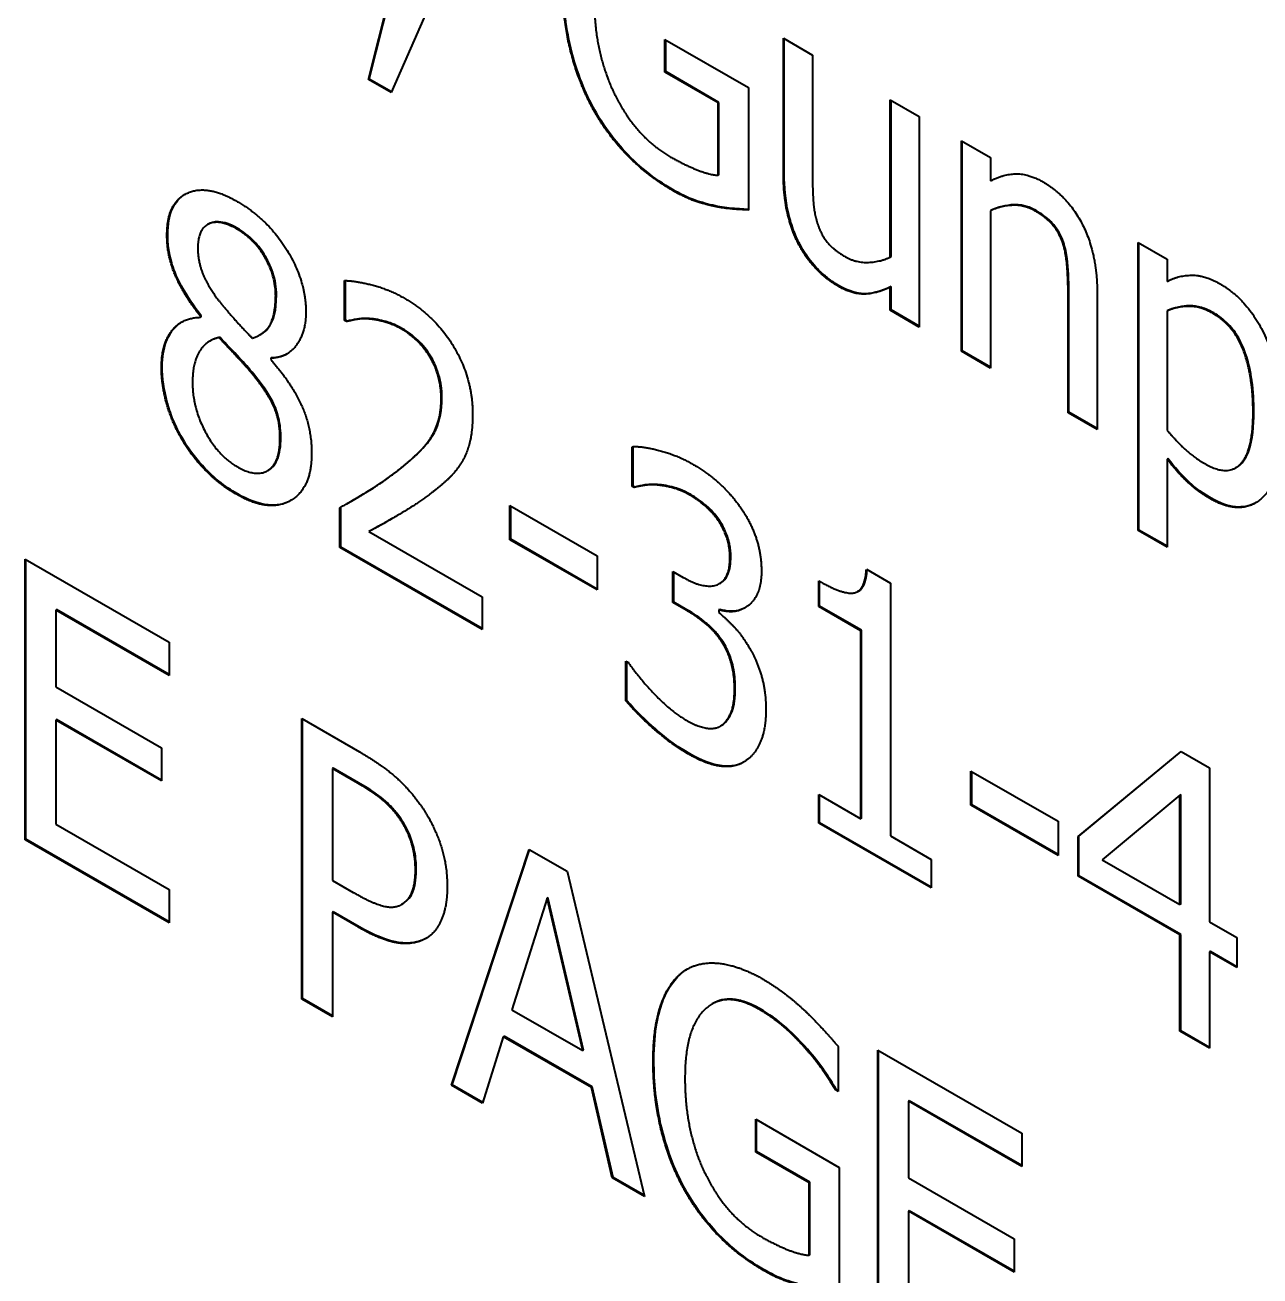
# Model space of a CAD drawing. Header units: millimetres. Extents: x 0 to 4205, y 0 to 2970.
# Drawn here: x 3758.77 to 3764.17, y 2232.38 to 2237.85 of the extents above; entities that cross this region are included whole.
import ezdxf

# ---------------------------------------------------------------- set-up
doc = ezdxf.new("R2010")
doc.units = ezdxf.units.MM
doc.header["$LTSCALE"] = 5
doc.layers.add('가시적인 것(ISO)', color=3, linetype='Continuous', lineweight=40)
doc.layers.add('가시적인 좁은 것(ISO)', color=3, linetype='Continuous', lineweight=35)

msp = doc.modelspace()

# ---------------------------------------------------------------- linework, layer by layer
at = {"layer": '가시적인 것(ISO)'}
for p, q in [((3760.2754, 2237.6152), (3760.394, 2238.0866)), ((3760.2789, 2237.6173), (3760.3966, 2238.085)), ((3760.5633, 2237.989), (3760.3742, 2237.5583)), ((3761.5715, 2237.6479), (3761.5715, 2237.791)), ((3761.5715, 2237.791), (3761.9368, 2237.5807)), ((3761.5751, 2237.65), (3761.5751, 2237.789)), ((3762.0898, 2237.1984), (3762.0898, 2237.7957)), ((3762.0898, 2237.7957), (3762.217, 2237.7224)), ((3762.0934, 2237.2005), (3762.0934, 2237.7936)), ((3762.217, 2237.7224), (3762.217, 2237.1977)), ((3760.2789, 2237.6173), (3760.2754, 2237.6152)), ((3760.3742, 2237.5583), (3760.2754, 2237.6152)), ((3760.3756, 2237.5616), (3760.2789, 2237.6173)), ((3761.5751, 2237.65), (3761.5715, 2237.6479)), ((3761.8045, 2237.5138), (3761.5715, 2237.6479)), ((3761.808, 2237.5158), (3761.5751, 2237.65)), ((3761.9368, 2237.5807), (3761.9368, 2237.045)), ((3761.808, 2237.5158), (3761.8045, 2237.5138)), ((3761.8045, 2237.1968), (3761.8045, 2237.5138)), ((3761.808, 2237.1988), (3761.808, 2237.5158)), ((3762.5565, 2236.8392), (3762.5565, 2237.5269)), ((3762.5565, 2237.5269), (3762.6838, 2237.4537)), ((3762.5601, 2236.8413), (3762.5601, 2237.5249)), ((3762.6838, 2237.4537), (3762.6838, 2236.5334)), ((3762.8677, 2237.3477), (3762.9949, 2237.2745)), ((3762.8677, 2236.4275), (3762.8677, 2237.3477)), ((3762.8712, 2236.4295), (3762.8712, 2237.3457)), ((3762.9949, 2237.2745), (3762.9949, 2237.1721)), ((3761.808, 2237.1988), (3761.8045, 2237.1968)), ((3762.9984, 2237.044), (3762.9949, 2237.0419)), ((3762.9949, 2237.0419), (3762.9949, 2236.3542)), ((3759.5747, 2236.983), (3759.5712, 2236.981)), ((3763.3139, 2236.905), (3763.3104, 2236.903)), ((3763.6404, 2235.6436), (3763.6404, 2236.9028)), ((3763.6404, 2236.9028), (3763.7676, 2236.8295)), ((3763.6439, 2235.6457), (3763.6439, 2236.9007)), ((3762.5601, 2236.8413), (3762.5565, 2236.8392)), ((3763.7676, 2236.8295), (3763.7676, 2236.7331)), ((3760.1713, 2236.5613), (3760.1713, 2236.7362)), ((3760.1749, 2236.5633), (3760.1749, 2236.7362)), ((3762.5601, 2236.7101), (3762.5565, 2236.708)), ((3762.5565, 2236.6067), (3762.5565, 2236.708)), ((3762.5601, 2236.6087), (3762.5601, 2236.7101)), ((3763.3344, 2236.1587), (3763.3344, 2236.6834)), ((3763.338, 2236.1608), (3763.338, 2236.6855)), ((3763.4616, 2236.6827), (3763.4616, 2236.0855)), ((3759.544, 2236.5828), (3759.5405, 2236.5807)), ((3759.5405, 2236.5758), (3759.5405, 2236.5807)), ((3759.544, 2236.5778), (3759.5405, 2236.5758)), ((3759.544, 2236.5778), (3759.544, 2236.5828)), ((3762.5601, 2236.6087), (3762.5565, 2236.6067)), ((3762.6838, 2236.5334), (3762.5565, 2236.6067)), ((3762.6838, 2236.5375), (3762.5601, 2236.6087)), ((3763.7712, 2236.6059), (3763.7676, 2236.6039)), ((3763.7676, 2236.6039), (3763.7676, 2236.0812)), ((3760.1749, 2236.5633), (3760.1713, 2236.5613)), ((3760.1791, 2236.5568), (3760.1713, 2236.5613)), ((3760.1826, 2236.5589), (3760.1749, 2236.5633)), ((3760.1826, 2236.5589), (3760.1791, 2236.5568)), ((3759.5856, 2236.474), (3759.5821, 2236.472)), ((3759.6256, 2236.489), (3759.6221, 2236.487)), ((3759.8027, 2236.5003), (3759.7991, 2236.4982)), ((3762.8712, 2236.4295), (3762.8677, 2236.4275)), ((3762.9949, 2236.3542), (3762.8677, 2236.4275)), ((3762.9949, 2236.3583), (3762.8712, 2236.4295)), ((3759.8517, 2236.3986), (3759.8482, 2236.3966)), ((3759.8482, 2236.3966), (3759.8482, 2236.3916)), ((3759.7735, 2236.3274), (3759.7699, 2236.3253)), ((3763.338, 2236.1608), (3763.3344, 2236.1587)), ((3763.4616, 2236.0855), (3763.3344, 2236.1587)), ((3763.4616, 2236.0895), (3763.338, 2236.1608)), ((3761.4288, 2235.8361), (3761.4288, 2236.01)), ((3761.4324, 2235.8382), (3761.4324, 2236.0103)), ((3763.7712, 2235.958), (3763.7676, 2235.956)), ((3763.7676, 2235.956), (3763.7676, 2235.5704)), ((3764.0705, 2235.9196), (3764.0669, 2235.9175)), ((3759.8377, 2235.907), (3759.8342, 2235.9049)), ((3761.4324, 2235.8382), (3761.4288, 2235.8361)), ((3761.4366, 2235.8317), (3761.4288, 2235.8361)), ((3761.4401, 2235.8337), (3761.4324, 2235.8382)), ((3761.4401, 2235.8337), (3761.4366, 2235.8317)), ((3761.5398, 2235.8449), (3761.5363, 2235.8428)), ((3760.1507, 2235.5694), (3760.1507, 2235.7433)), ((3760.1543, 2235.5715), (3760.1543, 2235.7453)), ((3760.1854, 2235.7632), (3760.1819, 2235.7611)), ((3760.8942, 2235.6034), (3760.8942, 2235.7525)), ((3760.8942, 2235.7525), (3761.2758, 2235.5327)), ((3760.8978, 2235.6054), (3760.8978, 2235.7504)), ((3761.8071, 2235.6919), (3761.8036, 2235.6899)), ((3760.2806, 2235.6408), (3760.2771, 2235.6388)), ((3760.2771, 2235.6388), (3760.773, 2235.3532)), ((3763.6439, 2235.6457), (3763.6404, 2235.6436)), ((3763.7676, 2235.5704), (3763.6404, 2235.6436)), ((3763.7676, 2235.5745), (3763.6439, 2235.6457)), ((3760.8978, 2235.6054), (3760.8942, 2235.6034)), ((3761.2758, 2235.3836), (3760.8942, 2235.6034)), ((3761.2758, 2235.3877), (3760.8978, 2235.6054)), ((3760.1543, 2235.5715), (3760.1507, 2235.5694)), ((3760.773, 2235.2111), (3760.1507, 2235.5694)), ((3760.773, 2235.2151), (3760.1543, 2235.5715)), ((3761.2758, 2235.5327), (3761.2758, 2235.3836)), ((3758.7738, 2234.2917), (3758.7738, 2235.518)), ((3758.7738, 2235.518), (3759.4038, 2235.1552)), ((3758.7773, 2234.2937), (3758.7773, 2235.516)), ((3762.4525, 2235.4742), (3762.5574, 2235.4138)), ((3761.6068, 2235.3282), (3761.6068, 2235.4644)), ((3761.6068, 2235.4644), (3761.6515, 2235.4386)), ((3761.6103, 2235.3303), (3761.6103, 2235.4623)), ((3762.2445, 2235.3108), (3762.2445, 2235.4231)), ((3762.2481, 2235.3128), (3762.2481, 2235.421)), ((3761.8148, 2235.4137), (3761.8113, 2235.4117)), ((3762.4175, 2235.3785), (3762.414, 2235.3764)), ((3762.5574, 2235.4138), (3762.5574, 2234.3087)), ((3760.773, 2235.3532), (3760.773, 2235.2111)), ((3761.6103, 2235.3303), (3761.6068, 2235.3282)), ((3761.6644, 2235.2951), (3761.6068, 2235.3282)), ((3761.6679, 2235.2971), (3761.6103, 2235.3303)), ((3762.2481, 2235.3128), (3762.2445, 2235.3108)), ((3762.4276, 2235.2053), (3762.2445, 2235.3108)), ((3762.4312, 2235.2074), (3762.2481, 2235.3128)), ((3758.9114, 2235.2977), (3758.9078, 2235.2957)), ((3759.4038, 2235.0101), (3758.9078, 2235.2957)), ((3758.9078, 2235.2957), (3758.9078, 2234.9598)), ((3759.4038, 2235.0142), (3758.9114, 2235.2977)), ((3761.8114, 2235.2989), (3761.8079, 2235.2969)), ((3761.8079, 2235.2969), (3761.8079, 2235.2849)), ((3762.4312, 2235.2074), (3762.4276, 2235.2053)), ((3762.4276, 2234.3835), (3762.4276, 2235.2053)), ((3762.4312, 2234.3855), (3762.4312, 2235.2074)), ((3759.4038, 2235.1552), (3759.4038, 2235.0101)), ((3761.4013, 2235.0729), (3761.4108, 2235.0674)), ((3761.4013, 2234.8989), (3761.4013, 2235.0729)), ((3761.4049, 2234.901), (3761.4049, 2235.0708)), ((3758.9078, 2234.9598), (3759.3703, 2234.6935)), ((3761.4049, 2234.901), (3761.4013, 2234.8989)), ((3758.9114, 2234.8167), (3758.9078, 2234.8147)), ((3758.9078, 2234.8147), (3758.9078, 2234.3596)), ((3759.3703, 2234.5484), (3758.9078, 2234.8147)), ((3759.3703, 2234.5525), (3758.9114, 2234.8167)), ((3759.984, 2233.5948), (3759.984, 2234.8211)), ((3759.984, 2234.8211), (3760.2367, 2234.6756)), ((3759.9875, 2233.5968), (3759.9875, 2234.819)), ((3761.8176, 2234.7903), (3761.8141, 2234.7882)), ((3761.8243, 2234.7946), (3761.8208, 2234.7925)), ((3759.3703, 2234.6935), (3759.3703, 2234.5484)), ((3763.3783, 2234.3051), (3763.8287, 2234.6778)), ((3763.3818, 2234.3071), (3763.8293, 2234.6774)), ((3763.8287, 2234.6778), (3763.9533, 2234.606)), ((3760.1216, 2234.6048), (3760.1181, 2234.6027)), ((3760.2289, 2234.5389), (3760.1181, 2234.6027)), ((3760.1181, 2234.6027), (3760.1181, 2234.1138)), ((3760.2325, 2234.5409), (3760.1216, 2234.6048)), ((3763.9533, 2234.606), (3763.9533, 2233.9332)), ((3762.9098, 2234.4427), (3762.9098, 2234.5918)), ((3762.9098, 2234.5918), (3763.2914, 2234.372)), ((3762.9133, 2234.4447), (3762.9133, 2234.5897)), ((3762.2445, 2234.3637), (3762.2445, 2234.4889)), ((3762.2445, 2234.4889), (3762.4276, 2234.3835)), ((3762.2481, 2234.3657), (3762.2481, 2234.4869)), ((3763.8235, 2234.487), (3763.484, 2234.2035)), ((3763.827, 2234.489), (3763.8235, 2234.487)), ((3763.8235, 2234.008), (3763.8235, 2234.487)), ((3763.827, 2234.01), (3763.827, 2234.489)), ((3762.9133, 2234.4447), (3762.9098, 2234.4427)), ((3763.2914, 2234.2229), (3762.9098, 2234.4427)), ((3763.2914, 2234.227), (3762.9133, 2234.4447)), ((3762.4312, 2234.3855), (3762.4276, 2234.3835)), ((3758.9078, 2234.3596), (3759.4038, 2234.074)), ((3762.2481, 2234.3657), (3762.2445, 2234.3637)), ((3762.7362, 2234.0806), (3762.2445, 2234.3637)), ((3762.7362, 2234.0846), (3762.2481, 2234.3657)), ((3763.2914, 2234.372), (3763.2914, 2234.2229)), ((3758.7773, 2234.2937), (3758.7738, 2234.2917)), ((3759.4038, 2233.9289), (3758.7738, 2234.2917)), ((3759.4038, 2233.9329), (3758.7773, 2234.2937)), ((3762.5574, 2234.3087), (3762.7362, 2234.2058)), ((3763.3818, 2234.3071), (3763.3783, 2234.3051)), ((3763.3783, 2234.1322), (3763.3783, 2234.3051)), ((3763.3818, 2234.1342), (3763.3818, 2234.3071)), ((3760.6381, 2233.2181), (3760.9776, 2234.2489)), ((3760.6416, 2233.2201), (3760.98, 2234.2475)), ((3760.9776, 2234.2489), (3761.1435, 2234.1534)), ((3762.7362, 2234.2058), (3762.7362, 2234.0806)), ((3763.484, 2234.2035), (3763.8235, 2234.008)), ((3760.1181, 2234.1138), (3760.2092, 2234.0613)), ((3761.1435, 2234.1534), (3761.483, 2232.7315)), ((3763.3818, 2234.1342), (3763.3783, 2234.1322)), ((3763.8235, 2233.8758), (3763.3783, 2234.1322)), ((3763.827, 2233.8778), (3763.3818, 2234.1342)), ((3759.4038, 2234.074), (3759.4038, 2233.9289)), ((3760.4228, 2234.0102), (3760.4193, 2234.0082)), ((3761.0567, 2234.0364), (3760.902, 2233.5481)), ((3761.0602, 2234.0384), (3761.0567, 2234.0364)), ((3761.2122, 2233.3694), (3761.0567, 2234.0364)), ((3761.2158, 2233.3715), (3761.0602, 2234.0384)), ((3763.827, 2234.01), (3763.8235, 2234.008)), ((3760.1216, 2233.9767), (3760.1181, 2233.9747)), ((3760.2315, 2233.9093), (3760.1181, 2233.9747)), ((3760.1181, 2233.9747), (3760.1181, 2233.5175)), ((3760.2351, 2233.9114), (3760.1216, 2233.9767)), ((3763.9533, 2233.9332), (3764.0728, 2233.8644)), ((3763.827, 2233.8778), (3763.8235, 2233.8758)), ((3763.8235, 2233.4544), (3763.8235, 2233.8758)), ((3763.827, 2233.4565), (3763.827, 2233.8778)), ((3764.0728, 2233.8644), (3764.0728, 2233.7322)), ((3763.9568, 2233.8031), (3763.9533, 2233.801)), ((3764.0728, 2233.7322), (3763.9533, 2233.801)), ((3763.9533, 2233.801), (3763.9533, 2233.3797)), ((3764.0728, 2233.7363), (3763.9568, 2233.8031)), ((3759.9875, 2233.5968), (3759.984, 2233.5948)), ((3760.1181, 2233.5175), (3759.984, 2233.5948)), ((3760.1181, 2233.5216), (3759.9875, 2233.5968)), ((3761.7809, 2233.5751), (3761.7774, 2233.5731)), ((3760.902, 2233.5481), (3761.2122, 2233.3694)), ((3763.827, 2233.4565), (3763.8235, 2233.4544)), ((3763.9533, 2233.3797), (3763.8235, 2233.4544)), ((3763.9533, 2233.3838), (3763.827, 2233.4565)), ((3760.865, 2233.4303), (3760.7739, 2233.1399)), ((3760.8685, 2233.4323), (3760.865, 2233.4303)), ((3761.2501, 2233.2085), (3760.865, 2233.4303)), ((3761.2536, 2233.2106), (3760.8685, 2233.4323)), ((3761.2158, 2233.3715), (3761.2122, 2233.3694)), ((3762.3296, 2233.3868), (3762.3296, 2233.1901)), ((3762.5024, 2232.1445), (3762.5024, 2233.3708)), ((3762.5024, 2233.3708), (3763.1324, 2233.008)), ((3762.5059, 2232.1465), (3762.5059, 2233.3688)), ((3760.6416, 2233.2201), (3760.6381, 2233.2181)), ((3760.7739, 2233.1399), (3760.6381, 2233.2181)), ((3760.775, 2233.1433), (3760.6416, 2233.2201)), ((3761.2536, 2233.2106), (3761.2501, 2233.2085)), ((3761.3412, 2232.8132), (3761.2501, 2233.2085)), ((3761.3447, 2232.8152), (3761.2536, 2233.2106)), ((3762.322, 2233.1985), (3762.3185, 2233.1965)), ((3762.3296, 2233.1901), (3762.3185, 2233.1965)), ((3762.3296, 2233.1941), (3762.322, 2233.1985)), ((3762.64, 2233.1505), (3762.6365, 2233.1485)), ((3763.1324, 2232.8629), (3762.6365, 2233.1485)), ((3762.6365, 2233.1485), (3762.6365, 2232.8126)), ((3763.1324, 2232.867), (3762.64, 2233.1505)), ((3761.9686, 2232.9259), (3761.9686, 2233.069)), ((3761.9686, 2233.069), (3762.3339, 2232.8586)), ((3761.9722, 2232.9279), (3761.9722, 2233.067)), ((3763.1324, 2233.008), (3763.1324, 2232.8629)), ((3761.9722, 2232.9279), (3761.9686, 2232.9259)), ((3762.2016, 2232.7918), (3761.9686, 2232.9259)), ((3762.2051, 2232.7938), (3761.9722, 2232.9279)), ((3762.3339, 2232.8586), (3762.3339, 2232.323)), ((3761.3447, 2232.8152), (3761.3412, 2232.8132)), ((3761.483, 2232.7315), (3761.3412, 2232.8132)), ((3761.4819, 2232.7363), (3761.3447, 2232.8152)), ((3762.2051, 2232.7938), (3762.2016, 2232.7918)), ((3762.2016, 2232.4748), (3762.2016, 2232.7918)), ((3762.2051, 2232.4768), (3762.2051, 2232.7938)), ((3762.6365, 2232.8126), (3763.0989, 2232.5463)), ((3762.64, 2232.6696), (3762.6365, 2232.6675)), ((3762.6365, 2232.6675), (3762.6365, 2232.2124)), ((3763.0989, 2232.4012), (3762.6365, 2232.6675)), ((3763.0989, 2232.4053), (3762.64, 2232.6696)), ((3763.0989, 2232.5463), (3763.0989, 2232.4012)), ((3762.2051, 2232.4768), (3762.2016, 2232.4748))]:
    msp.add_line(p, q, dxfattribs=at)
for points, degree in [([(3761.2544, 2237.4927), (3761.1908, 2237.6108), (3761.1228, 2237.8904), (3761.1228, 2238.0464)], 2), ([(3761.2621, 2237.9712), (3761.2621, 2237.848), (3761.3094, 2237.6359), (3761.3541, 2237.5466)], 2), ([(3761.3541, 2237.5466), (3761.3979, 2237.4577), (3761.52, 2237.3209), (3761.5965, 2237.2768)], 2), ([(3761.6016, 2237.1327), (3761.495, 2237.1941), (3761.318, 2237.3756), (3761.2544, 2237.4927)], 2), ([(3761.5965, 2237.2768), (3761.6532, 2237.2442), (3761.7658, 2237.1992), (3761.8045, 2237.1968)], 2), ([(3762.1577, 2236.893), (3762.1259, 2236.954), (3762.0898, 2237.105), (3762.0898, 2237.1984)], 2), ([(3762.217, 2237.1977), (3762.217, 2237.1242), (3762.2256, 2237.0228), (3762.2411, 2236.9781)], 2), ([(3762.9949, 2237.1721), (3763.0516, 2237.2021), (3763.1625, 2237.2038), (3763.2244, 2237.1682)], 2), ([(3763.2244, 2237.1682), (3763.3361, 2237.1038), (3763.4616, 2236.8527), (3763.4616, 2236.6827)], 2), ([(3759.3943, 2236.9362), (3759.3943, 2237.0743), (3759.5662, 2237.1602), (3759.6986, 2237.0839)], 2), ([(3761.7881, 2237.0611), (3761.7383, 2237.0719), (3761.6583, 2237.1001), (3761.6016, 2237.1327)], 2), ([(3759.6986, 2237.0839), (3759.8361, 2237.0047), (3760.002, 2236.7343), (3760.002, 2236.5972)], 2), ([(3761.9368, 2237.045), (3761.911, 2237.046), (3761.8251, 2237.0527), (3761.7881, 2237.0611)], 2), ([(3763.1909, 2237.0404), (3763.1436, 2237.0676), (3763.043, 2237.0639), (3762.9949, 2237.0419)], 2), ([(3763.3104, 2236.903), (3763.2949, 2236.9467), (3763.239, 2237.0127), (3763.1909, 2237.0404)], 2), ([(3759.6977, 2236.9632), (3759.6238, 2237.0058), (3759.5293, 2236.9618), (3759.5293, 2236.8773)], 2), ([(3759.8697, 2236.6714), (3759.8697, 2236.7539), (3759.7785, 2236.9167), (3759.6977, 2236.9632)], 2), ([(3762.2411, 2236.9781), (3762.2566, 2236.9335), (3762.3107, 2236.8695), (3762.3606, 2236.8408)], 2), ([(3759.5405, 2236.5807), (3759.4665, 2236.676), (3759.3943, 2236.8428), (3759.3943, 2236.9362)], 2), ([(3762.3271, 2236.713), (3762.2781, 2236.7412), (3762.1904, 2236.8314), (3762.1577, 2236.893)], 2), ([(3763.3344, 2236.6834), (3763.3344, 2236.747), (3763.3241, 2236.8623), (3763.3104, 2236.903)], 2), ([(3759.5293, 2236.8773), (3759.5293, 2236.8167), (3759.5774, 2236.7045), (3759.6255, 2236.643)], 2), ([(3762.3606, 2236.8408), (3762.407, 2236.814), (3762.5127, 2236.8178), (3762.5565, 2236.8392)], 2), ([(3760.1713, 2236.7362), (3760.2135, 2236.7368), (3760.363, 2236.6993), (3760.4301, 2236.6607)], 2), ([(3763.7676, 2236.7331), (3763.8149, 2236.7585), (3763.9309, 2236.7613), (3763.9988, 2236.7222)], 2), ([(3762.5565, 2236.708), (3762.4981, 2236.6791), (3762.3924, 2236.6754), (3762.3271, 2236.713)], 2), ([(3763.9988, 2236.7222), (3764.1295, 2236.647), (3764.2747, 2236.3129), (3764.2747, 2236.1022)], 2), ([(3759.6255, 2236.643), (3759.6462, 2236.6172), (3759.733, 2236.5186), (3759.7682, 2236.4843)], 2), ([(3759.7682, 2236.4843), (3759.8275, 2236.5049), (3759.8697, 2236.5969), (3759.8697, 2236.6714)], 2), ([(3760.4301, 2236.6607), (3760.571, 2236.5796), (3760.7309, 2236.3056), (3760.7309, 2236.1506)], 2), ([(3763.9679, 2236.5929), (3763.9137, 2236.6241), (3763.8132, 2236.6234), (3763.7676, 2236.6039)], 2), ([(3759.3703, 2236.3577), (3759.3703, 2236.4571), (3759.4579, 2236.5736), (3759.5405, 2236.5758)], 2), ([(3760.002, 2236.5972), (3760.002, 2236.5147), (3759.9229, 2236.3992), (3759.8482, 2236.3966)], 2), ([(3760.2762, 2236.5685), (3760.2478, 2236.5709), (3760.1954, 2236.5613), (3760.1791, 2236.5568)], 2), ([(3760.4206, 2236.5241), (3760.3845, 2236.5449), (3760.3106, 2236.5656), (3760.2762, 2236.5685)], 2), ([(3764.1432, 2236.16), (3764.1432, 2236.318), (3764.0607, 2236.5395), (3763.9679, 2236.5929)], 2), ([(3760.5435, 2236.4036), (3760.5203, 2236.4418), (3760.4576, 2236.5028), (3760.4206, 2236.5241)], 2), ([(3759.6221, 2236.487), (3759.5654, 2236.475), (3759.5061, 2236.3759), (3759.5061, 2236.2915)], 2), ([(3759.6256, 2236.489), (3759.6113, 2236.486), (3759.5979, 2236.4811), (3759.5856, 2236.474)], 3), ([(3759.7699, 2236.3253), (3759.7467, 2236.3546), (3759.6702, 2236.4354), (3759.6221, 2236.487)], 2), ([(3759.92, 2236.4163), (3759.8999, 2236.4051), (3759.8769, 2236.3995), (3759.8517, 2236.3986)], 3), ([(3760.5934, 2236.2208), (3760.5934, 2236.2725), (3760.5667, 2236.3654), (3760.5435, 2236.4036)], 2), ([(3759.4571, 2236.0464), (3759.4141, 2236.1208), (3759.3703, 2236.2812), (3759.3703, 2236.3577)], 2), ([(3759.8482, 2236.3916), (3759.9358, 2236.2914), (3760.0269, 2236.0959), (3760.0269, 2235.9826)], 2), ([(3759.5061, 2236.2915), (3759.5061, 2236.1802), (3759.617, 2235.9712), (3759.7003, 2235.9232)], 2), ([(3759.8886, 2236.0464), (3759.8886, 2236.1219), (3759.8396, 2236.2395), (3759.7699, 2236.3253)], 2), ([(3760.394, 2235.8984), (3760.5091, 2235.9861), (3760.5934, 2236.1225), (3760.5934, 2236.2208)], 2), ([(3760.7309, 2236.1506), (3760.7309, 2236.0781), (3760.7034, 2235.9727), (3760.6785, 2235.9353)], 2), ([(3763.9344, 2235.9345), (3764.0332, 2235.8776), (3764.1432, 2235.9911), (3764.1432, 2236.16)], 2), ([(3763.7676, 2236.0812), (3763.8175, 2236.0237), (3763.8888, 2235.9607), (3763.9344, 2235.9345)], 2), ([(3764.2747, 2236.1022), (3764.2747, 2235.8716), (3764.0942, 2235.7033), (3763.9559, 2235.783)], 2), ([(3759.6986, 2235.802), (3759.6238, 2235.845), (3759.5001, 2235.971), (3759.4571, 2236.0464)], 2), ([(3759.7003, 2235.9232), (3759.7854, 2235.8742), (3759.8886, 2235.939), (3759.8886, 2236.0464)], 2), ([(3760.0269, 2235.9826), (3760.0269, 2235.8256), (3759.8396, 2235.7208), (3759.6986, 2235.802)], 2), ([(3761.4288, 2236.01), (3761.4727, 2236.0136), (3761.624, 2235.9732), (3761.6919, 2235.9341)], 2), ([(3760.6785, 2235.9353), (3760.6535, 2235.896), (3760.5831, 2235.8313), (3760.5444, 2235.8029)], 2), ([(3761.6919, 2235.9341), (3761.7606, 2235.8945), (3761.862, 2235.8023), (3761.9033, 2235.7428)], 2), ([(3763.9559, 2235.783), (3763.9, 2235.8151), (3763.8132, 2235.8969), (3763.7676, 2235.956)], 2), ([(3760.1507, 2235.7433), (3760.2178, 2235.7813), (3760.3372, 2235.8546), (3760.394, 2235.8984)], 2), ([(3760.5444, 2235.8029), (3760.4808, 2235.755), (3760.3243, 2235.6642), (3760.2771, 2235.6388)], 2), ([(3761.5363, 2235.8428), (3761.5036, 2235.8447), (3761.4555, 2235.8367), (3761.4366, 2235.8317)], 2), ([(3761.6807, 2235.7984), (3761.6437, 2235.8197), (3761.5715, 2235.8394), (3761.5363, 2235.8428)], 2), ([(3761.8036, 2235.6899), (3761.7778, 2235.7256), (3761.7159, 2235.7781), (3761.6807, 2235.7984)], 2), ([(3760.3795, 2235.6963), (3760.3471, 2235.6777), (3760.3109, 2235.6571), (3760.2806, 2235.6408)], 3), ([(3761.856, 2235.5265), (3761.856, 2235.5732), (3761.8259, 2235.6571), (3761.8036, 2235.6899)], 2), ([(3761.9033, 2235.7428), (3761.948, 2235.6783), (3761.9936, 2235.5398), (3761.9936, 2235.4642)], 2), ([(3761.6515, 2235.4386), (3761.7426, 2235.3862), (3761.856, 2235.4262), (3761.856, 2235.5265)], 2), ([(3762.2445, 2235.4231), (3762.3485, 2235.3632), (3762.4465, 2235.3783), (3762.4525, 2235.4742)], 2), ([(3761.9936, 2235.4642), (3761.9936, 2235.3629), (3761.8844, 2235.2727), (3761.8079, 2235.2969)], 2), ([(3761.8156, 2235.1642), (3761.7873, 2235.2054), (3761.7099, 2235.2688), (3761.6644, 2235.2951)], 2), ([(3761.8079, 2235.2849), (3761.8397, 2235.2587), (3761.9119, 2235.1813), (3761.9428, 2235.1277)], 2), ([(3761.8758, 2234.9517), (3761.8758, 2235.0183), (3761.844, 2235.123), (3761.8156, 2235.1642)], 2), ([(3761.9428, 2235.1277), (3761.9738, 2235.0751), (3762.0133, 2234.9411), (3762.0133, 2234.8606)], 2), ([(3761.4108, 2235.0674), (3761.4538, 2235.0049), (3761.5965, 2234.8532), (3761.6687, 2234.8116)], 2), ([(3761.8208, 2234.7925), (3761.8474, 2234.814), (3761.8758, 2234.8851), (3761.8758, 2234.9517)], 2), ([(3761.6764, 2234.665), (3761.6007, 2234.7086), (3761.452, 2234.8389), (3761.4013, 2234.8989)], 2), ([(3762.0133, 2234.8606), (3762.0133, 2234.7781), (3761.9669, 2234.6647), (3761.9239, 2234.6358)], 2), ([(3761.6687, 2234.8116), (3761.7099, 2234.7878), (3761.7924, 2234.7721), (3761.8208, 2234.7925)], 2), ([(3761.8176, 2234.7903), (3761.8199, 2234.7916), (3761.8222, 2234.793), (3761.8243, 2234.7946)], 3), ([(3760.2367, 2234.6756), (3760.3261, 2234.6241), (3760.4524, 2234.5155), (3760.5005, 2234.4471)], 2), ([(3761.9239, 2234.6358), (3761.8801, 2234.6054), (3761.7555, 2234.6195), (3761.6764, 2234.665)], 2), ([(3760.4086, 2234.3887), (3760.3768, 2234.4329), (3760.2917, 2234.5028), (3760.2289, 2234.5389)], 2), ([(3760.5005, 2234.4471), (3760.5564, 2234.3682), (3760.62, 2234.1875), (3760.62, 2234.0851)], 2), ([(3760.4808, 2234.1603), (3760.4808, 2234.2239), (3760.4447, 2234.3381), (3760.4086, 2234.3887)], 2), ([(3760.4241, 2234.0111), (3760.4541, 2234.0306), (3760.4808, 2234.1017), (3760.4808, 2234.1603)], 2), ([(3760.2092, 2234.0613), (3760.2908, 2234.0143), (3760.3905, 2233.9887), (3760.4241, 2234.0111)], 2), ([(3760.62, 2234.0851), (3760.62, 2234.0056), (3760.5736, 2233.8892), (3760.5324, 2233.8633)], 2), ([(3760.4228, 2234.0102), (3760.4244, 2234.0111), (3760.426, 2234.0121), (3760.4276, 2234.0132)], 3), ([(3760.5324, 2233.8633), (3760.4799, 2233.8309), (3760.339, 2233.8475), (3760.2315, 2233.9093)], 2), ([(3761.6515, 2233.7148), (3761.7133, 2233.7596), (3761.893, 2233.7436), (3762.0004, 2233.6817)], 2), ([(3761.655, 2233.7168), (3761.66, 2233.7204), (3761.6651, 2233.7237), (3761.6703, 2233.7268)], 3), ([(3761.52, 2233.3244), (3761.52, 2233.4725), (3761.5879, 2233.6679), (3761.6515, 2233.7148)], 2), ([(3762.0004, 2233.6817), (3762.0511, 2233.6525), (3762.144, 2233.5812), (3762.1869, 2233.5405)], 2), ([(3761.9841, 2233.55), (3761.8388, 2233.6337), (3761.6592, 2233.4708), (3761.6592, 2233.2492)], 2), ([(3762.1912, 2233.3731), (3762.15, 2233.4217), (3762.0451, 2233.5149), (3761.9841, 2233.55)], 2), ([(3762.1869, 2233.5405), (3762.2205, 2233.5093), (3762.3038, 2233.4176), (3762.3296, 2233.3868)], 2), ([(3762.3185, 2233.1965), (3762.2935, 2233.2377), (3762.2394, 2233.3176), (3762.1912, 2233.3731)], 2), ([(3761.6515, 2232.7707), (3761.5879, 2232.8888), (3761.52, 2233.1684), (3761.52, 2233.3244)], 2), ([(3761.6592, 2233.2492), (3761.6592, 2233.126), (3761.7065, 2232.9139), (3761.7512, 2232.8246)], 2), ([(3761.7512, 2232.8246), (3761.795, 2232.7357), (3761.9171, 2232.5988), (3761.9936, 2232.5548)], 2), ([(3761.9987, 2232.4107), (3761.8921, 2232.4721), (3761.7151, 2232.6535), (3761.6515, 2232.7707)], 2), ([(3761.9936, 2232.5548), (3762.0503, 2232.5221), (3762.1629, 2232.4772), (3762.2016, 2232.4748)], 2), ([(3762.1852, 2232.3391), (3762.1354, 2232.3499), (3762.0554, 2232.378), (3761.9987, 2232.4107)], 2)]:
    msp.add_open_spline(points, degree=degree, dxfattribs=at)
for points, knots in [([(3761.2579, 2237.4947), (3761.2361, 2237.5351), (3761.2175, 2237.5764), (3761.1819, 2237.6706), (3761.1689, 2237.7174), (3761.1354, 2237.8553), (3761.1264, 2237.9556), (3761.1264, 2238.0485)], [-0.1102144, -0.1102144, -0.1102144, -0.1102144, -0.0915163, -0.0915163, -0.0681294, -0.0681294, 0, 0, 0, 0]), ([(3761.6051, 2237.1348), (3761.5662, 2237.1572), (3761.5274, 2237.1835), (3761.4536, 2237.2434), (3761.4182, 2237.2767), (3761.3365, 2237.3676), (3761.2941, 2237.428), (3761.2579, 2237.4947)], [-0.1094442, -0.1094442, -0.1094442, -0.1094442, -0.0764086, -0.0764086, -0.0455615, -0.0455615, 0, 0, 0, 0]), ([(3762.1613, 2236.895), (3762.1502, 2236.9162), (3762.1409, 2236.9379), (3762.1227, 2236.9875), (3762.1158, 2237.0133), (3762.0976, 2237.0894), (3762.0934, 2237.1483), (3762.0934, 2237.2005)], [-0.05987922, -0.05987922, -0.05987922, -0.05987922, -0.05040547, -0.05040547, -0.03831234, -0.03831234, 0, 0, 0, 0]), ([(3759.3979, 2236.9382), (3759.3979, 2236.981), (3759.404, 2237.0191), (3759.4315, 2237.0791), (3759.4506, 2237.0999), (3759.4744, 2237.1141)], [-0.12921529, -0.12921529, -0.12921529, -0.12921529, -0.09902146, -0.09902146, -0.07121286, -0.07121286, -0.07121286, -0.07121286]), ([(3761.7917, 2237.0631), (3761.7621, 2237.0696), (3761.7322, 2237.0773), (3761.671, 2237.0989), (3761.6365, 2237.1167), (3761.6051, 2237.1348)], [-0.05271934, -0.05271934, -0.05271934, -0.05271934, -0.02656558, -0.02656558, 0, 0, 0, 0]), ([(3761.9368, 2237.0472), (3761.9106, 2237.0483), (3761.8794, 2237.0508), (3761.8458, 2237.0534), (3761.8186, 2237.057), (3761.7917, 2237.0631)], [-0.03113001, -0.03113001, -0.03113001, -0.03113001, -0.0238809, -0.0238809, 0, 0, 0, 0]), ([(3763.1944, 2237.0424), (3763.1781, 2237.0518), (3763.1621, 2237.0583), (3763.1234, 2237.0683), (3763.1053, 2237.0681), (3763.0613, 2237.0665), (3763.0285, 2237.0577), (3762.9984, 2237.044)], [-0.04783413, -0.04783413, -0.04783413, -0.04783413, -0.04228344, -0.04228344, -0.03417336, -0.03417336, 0, 0, 0, 0]), ([(3763.3139, 2236.905), (3763.3081, 2236.9214), (3763.3007, 2236.9375), (3763.2806, 2236.9704), (3763.2698, 2236.9832), (3763.2406, 2237.0129), (3763.2176, 2237.0291), (3763.1944, 2237.0424)], [-0.03855405, -0.03855405, -0.03855405, -0.03855405, -0.0297502, -0.0297502, -0.01964082, -0.01964082, 0, 0, 0, 0]), ([(3759.7013, 2236.9652), (3759.6868, 2236.9736), (3759.6723, 2236.9805), (3759.6449, 2236.9899), (3759.6322, 2236.9926), (3759.5987, 2236.9942), (3759.584, 2236.9884), (3759.5747, 2236.983)], [-0.05867166, -0.05867166, -0.05867166, -0.05867166, -0.05189461, -0.05189461, -0.04562209, -0.04562209, -0.03464209, -0.03464209, -0.03464209, -0.03464209]), ([(3759.8732, 2236.6734), (3759.8732, 2236.6893), (3759.8719, 2236.7058), (3759.8664, 2236.7391), (3759.8623, 2236.7556), (3759.8462, 2236.8036), (3759.833, 2236.8283), (3759.8103, 2236.8671), (3759.7942, 2236.8883), (3759.7524, 2236.9317), (3759.7268, 2236.9506), (3759.7013, 2236.9652)], [-0.05989215, -0.05989215, -0.05989215, -0.05989215, -0.05404353, -0.05404353, -0.04852632, -0.04852632, -0.03817621, -0.03817621, -0.02161121, -0.02161121, 0, 0, 0, 0]), ([(3759.544, 2236.5828), (3759.513, 2236.6227), (3759.4829, 2236.6663), (3759.4331, 2236.7581), (3759.4214, 2236.7921), (3759.4026, 2236.8574), (3759.3979, 2236.8993), (3759.3979, 2236.9382)], [-0.05713159, -0.05713159, -0.05713159, -0.05713159, -0.04306073, -0.04306073, -0.0285692, -0.0285692, 0, 0, 0, 0]), ([(3762.3306, 2236.715), (3762.312, 2236.7257), (3762.2936, 2236.7385), (3762.2619, 2236.7647), (3762.243, 2236.7816), (3762.1997, 2236.8308), (3762.179, 2236.8616), (3762.1613, 2236.895)], [-0.06519005, -0.06519005, -0.06519005, -0.06519005, -0.04083245, -0.04083245, -0.02274527, -0.02274527, 0, 0, 0, 0]), ([(3763.338, 2236.6855), (3763.338, 2236.7386), (3763.3353, 2236.7926), (3763.3269, 2236.8554), (3763.322, 2236.881), (3763.3139, 2236.905)], [-0.04331503, -0.04331503, -0.04331503, -0.04331503, -0.0157872, -0.0157872, 0, 0, 0, 0]), ([(3759.8027, 2236.5003), (3759.8093, 2236.5041), (3759.8156, 2236.5084), (3759.8339, 2236.5235), (3759.8446, 2236.5365), (3759.8588, 2236.5674), (3759.8732, 2236.6016), (3759.8732, 2236.6734)], [-0.1409365, -0.1409365, -0.1409365, -0.1409365, -0.1125036, -0.1125036, -0.0527141, -0.0527141, 0, 0, 0, 0]), ([(3762.5601, 2236.7101), (3762.5166, 2236.6885), (3762.4719, 2236.6758), (3762.3978, 2236.6829), (3762.3646, 2236.6954), (3762.3306, 2236.715)], [-0.06807418, -0.06807418, -0.06807418, -0.06807418, -0.02887334, -0.02887334, 0, 0, 0, 0]), ([(3763.9714, 2236.595), (3763.9534, 2236.6053), (3763.9357, 2236.6131), (3763.9004, 2236.6235), (3763.8834, 2236.6259), (3763.8533, 2236.6257), (3763.8164, 2236.6253), (3763.7712, 2236.6059)], [-0.1715276, -0.1715276, -0.1715276, -0.1715276, -0.1117562, -0.1117562, -0.0508267, -0.0508267, 0, 0, 0, 0]), ([(3760.2797, 2236.5705), (3760.2516, 2236.5729), (3760.232, 2236.5694), (3760.2117, 2236.5657), (3760.1957, 2236.5625), (3760.1826, 2236.5589)], [-0.02081777, -0.02081777, -0.02081777, -0.02081777, -0.01379429, -0.01379429, 0, 0, 0, 0]), ([(3760.4241, 2236.5261), (3760.3896, 2236.546), (3760.3627, 2236.554), (3760.3267, 2236.5641), (3760.3029, 2236.5685), (3760.2797, 2236.5705)], [-0.03148889, -0.03148889, -0.03148889, -0.03148889, -0.02135379, -0.02135379, 0, 0, 0, 0]), ([(3764.1468, 2236.1621), (3764.1468, 2236.2058), (3764.1444, 2236.2527), (3764.1324, 2236.3372), (3764.124, 2236.3771), (3764.1028, 2236.4396), (3764.0929, 2236.4633), (3764.0666, 2236.5085), (3764.0522, 2236.5276), (3764.0155, 2236.5659), (3763.9935, 2236.5823), (3763.9714, 2236.595)], [-0.1123021, -0.1123021, -0.1123021, -0.1123021, -0.0777525, -0.0777525, -0.0500389, -0.0500389, -0.0335925, -0.0335925, -0.0187046, -0.0187046, 0, 0, 0, 0]), ([(3759.3738, 2236.3598), (3759.3738, 2236.4007), (3759.3794, 2236.4374), (3759.4008, 2236.4942), (3759.4169, 2236.5229), (3759.4487, 2236.5484), (3759.4541, 2236.5522), (3759.4597, 2236.5555)], [-0.11622312, -0.11622312, -0.11622312, -0.11622312, -0.07193275, -0.07193275, -0.03671826, -0.03671826, -0.02992557, -0.02992557, -0.02992557, -0.02992557]), ([(3760.5471, 2236.4056), (3760.5393, 2236.4184), (3760.5309, 2236.4305), (3760.5098, 2236.457), (3760.4991, 2236.4679), (3760.4704, 2236.4957), (3760.4474, 2236.5127), (3760.4241, 2236.5261)], [-0.03025866, -0.03025866, -0.03025866, -0.03025866, -0.02572677, -0.02572677, -0.01975902, -0.01975902, 0, 0, 0, 0]), ([(3759.7735, 2236.3274), (3759.7549, 2236.3508), (3759.7318, 2236.3762), (3759.6832, 2236.4276), (3759.6544, 2236.4583), (3759.6256, 2236.489)], [-0.04469666, -0.04469666, -0.04469666, -0.04469666, -0.02652761, -0.02652761, 0, 0, 0, 0]), ([(3760.5969, 2236.2229), (3760.5969, 2236.2422), (3760.5955, 2236.2625), (3760.5902, 2236.2946), (3760.5863, 2236.3147), (3760.5699, 2236.3625), (3760.5599, 2236.3845), (3760.5471, 2236.4056)], [-0.06223784, -0.06223784, -0.06223784, -0.06223784, -0.03135472, -0.03135472, -0.014809, -0.014809, 0, 0, 0, 0]), ([(3759.4606, 2236.0484), (3759.4464, 2236.0731), (3759.4338, 2236.0984), (3759.4085, 2236.1587), (3759.4002, 2236.1867), (3759.3807, 2236.2581), (3759.3738, 2236.3103), (3759.3738, 2236.3598)], [-0.055253, -0.055253, -0.055253, -0.055253, -0.04713074, -0.04713074, -0.03633603, -0.03633603, 0, 0, 0, 0]), ([(3759.8921, 2236.0484), (3759.8921, 2236.076), (3759.8896, 2236.1063), (3759.8752, 2236.1671), (3759.8653, 2236.1893), (3759.837, 2236.244), (3759.8073, 2236.2857), (3759.7735, 2236.3274)], [-0.06276564, -0.06276564, -0.06276564, -0.06276564, -0.04780755, -0.04780755, -0.03301806, -0.03301806, 0, 0, 0, 0]), ([(3760.3975, 2235.9005), (3760.5197, 2235.9935), (3760.5548, 2236.0508), (3760.588, 2236.1254), (3760.5969, 2236.1705), (3760.5969, 2236.2229)], [-0.07427586, -0.07427586, -0.07427586, -0.07427586, -0.03840956, -0.03840956, 0, 0, 0, 0]), ([(3764.0705, 2235.9196), (3764.0736, 2235.9214), (3764.0767, 2235.9234), (3764.1025, 2235.9428), (3764.116, 2235.9686), (3764.1415, 2236.0401), (3764.1468, 2236.1018), (3764.1468, 2236.1621)], [-0.06959296, -0.06959296, -0.06959296, -0.06959296, -0.06668763, -0.06668763, -0.04422001, -0.04422001, 0, 0, 0, 0]), ([(3759.7021, 2235.804), (3759.675, 2235.8196), (3759.648, 2235.8379), (3759.5902, 2235.8845), (3759.5664, 2235.9084), (3759.5158, 2235.9635), (3759.4861, 2236.0037), (3759.4606, 2236.0484)], [-0.06057937, -0.06057937, -0.06057937, -0.06057937, -0.04691584, -0.04691584, -0.03086619, -0.03086619, 0, 0, 0, 0]), ([(3759.8377, 2235.907), (3759.8383, 2235.9073), (3759.8388, 2235.9076), (3759.8511, 2235.915), (3759.8657, 2235.9278), (3759.8879, 2235.9795), (3759.8921, 2236.0129), (3759.8921, 2236.0484)], [-0.05199531, -0.05199531, -0.05199531, -0.05199531, -0.0508983, -0.0508983, -0.02606569, -0.02606569, 0, 0, 0, 0]), ([(3763.9594, 2235.785), (3763.9078, 2235.8147), (3763.8758, 2235.8433), (3763.8289, 2235.8875), (3763.799, 2235.9219), (3763.7712, 2235.958)], [-0.04174994, -0.04174994, -0.04174994, -0.04174994, -0.02781373, -0.02781373, 0, 0, 0, 0]), ([(3760.1854, 2235.7632), (3760.2297, 2235.7887), (3760.2619, 2235.8082), (3760.3212, 2235.8446), (3760.36, 2235.8715), (3760.3975, 2235.9005)], [-0.07223175, -0.07223175, -0.07223175, -0.07223175, -0.04889198, -0.04889198, 0, 0, 0, 0]), ([(3759.9369, 2235.7752), (3759.9367, 2235.7751), (3759.9365, 2235.775), (3759.9071, 2235.7588), (3759.874, 2235.7519), (3759.7936, 2235.7599), (3759.7483, 2235.7774), (3759.7021, 2235.804)], [-0.07397937, -0.07397937, -0.07397937, -0.07397937, -0.07373594, -0.07373594, -0.03919898, -0.03919898, 0, 0, 0, 0]), ([(3761.5398, 2235.8449), (3761.5076, 2235.8468), (3761.4896, 2235.8438), (3761.4687, 2235.8403), (3761.454, 2235.8374), (3761.4401, 2235.8337)], [-0.02108501, -0.02108501, -0.02108501, -0.02108501, -0.01452286, -0.01452286, 0, 0, 0, 0]), ([(3761.6842, 2235.8005), (3761.6487, 2235.8209), (3761.6222, 2235.8286), (3761.5868, 2235.8383), (3761.5631, 2235.8426), (3761.5398, 2235.8449)], [-0.03103479, -0.03103479, -0.03103479, -0.03103479, -0.02134227, -0.02134227, 0, 0, 0, 0]), ([(3761.8071, 2235.6919), (3761.7828, 2235.7257), (3761.7606, 2235.7452), (3761.7287, 2235.7723), (3761.7065, 2235.7876), (3761.6842, 2235.8005)], [-0.02782653, -0.02782653, -0.02782653, -0.02782653, -0.01889632, -0.01889632, 0, 0, 0, 0]), ([(3764.1546, 2235.7648), (3764.1537, 2235.7643), (3764.1528, 2235.7639), (3764.127, 2235.7501), (3764.0987, 2235.744), (3764.0324, 2235.7503), (3763.9964, 2235.7637), (3763.9594, 2235.785)], [-0.06186587, -0.06186587, -0.06186587, -0.06186587, -0.06087064, -0.06087064, -0.03143348, -0.03143348, 0, 0, 0, 0]), ([(3761.8596, 2235.5286), (3761.8596, 2235.5457), (3761.858, 2235.5639), (3761.8522, 2235.5926), (3761.8481, 2235.6097), (3761.83, 2235.6537), (3761.8197, 2235.6735), (3761.8071, 2235.6919)], [-0.0586607, -0.0586607, -0.0586607, -0.0586607, -0.0290764, -0.0290764, -0.01347233, -0.01347233, 0, 0, 0, 0]), ([(3761.8148, 2235.4137), (3761.8152, 2235.4139), (3761.8156, 2235.4141), (3761.8294, 2235.4224), (3761.8397, 2235.4349), (3761.8561, 2235.4729), (3761.8596, 2235.4998), (3761.8596, 2235.5286)], [-0.03790118, -0.03790118, -0.03790118, -0.03790118, -0.03745865, -0.03745865, -0.02113177, -0.02113177, 0, 0, 0, 0]), ([(3762.4175, 2235.3785), (3762.4275, 2235.3842), (3762.4351, 2235.3936), (3762.4497, 2235.4236), (3762.454, 2235.4477), (3762.4558, 2235.4723)], [-0.0317599, -0.0317599, -0.0317599, -0.0317599, -0.01978743, -0.01978743, -0.00099637, -0.00099637, -0.00099637, -0.00099637]), ([(3761.9219, 2235.3057), (3761.9131, 2235.3008), (3761.9034, 2235.2968), (3761.8682, 2235.288), (3761.841, 2235.2895), (3761.8114, 2235.2989)], [-0.03670934, -0.03670934, -0.03670934, -0.03670934, -0.02574419, -0.02574419, 0, 0, 0, 0]), ([(3761.8192, 2235.1662), (3761.8096, 2235.1802), (3761.7992, 2235.1931), (3761.7722, 2235.2225), (3761.7582, 2235.2342), (3761.7245, 2235.2618), (3761.6961, 2235.2809), (3761.6679, 2235.2971)], [-0.03274112, -0.03274112, -0.03274112, -0.03274112, -0.02914895, -0.02914895, -0.02391107, -0.02391107, 0, 0, 0, 0]), ([(3761.8793, 2234.9537), (3761.8793, 2234.9794), (3761.8776, 2235.0072), (3761.8671, 2235.0645), (3761.8594, 2235.0867), (3761.8435, 2235.1261), (3761.8326, 2235.1468), (3761.8192, 2235.1662)], [-0.03715444, -0.03715444, -0.03715444, -0.03715444, -0.02600354, -0.02600354, -0.01425393, -0.01425393, 0, 0, 0, 0]), ([(3761.8243, 2234.7946), (3761.8416, 2234.8085), (3761.8557, 2234.8279), (3761.8757, 2234.878), (3761.8793, 2234.9147), (3761.8793, 2234.9537)], [-0.05419994, -0.05419994, -0.05419994, -0.05419994, -0.02860353, -0.02860353, 0, 0, 0, 0]), ([(3761.6799, 2234.6671), (3761.6083, 2234.7083), (3761.5543, 2234.7544), (3761.4879, 2234.8127), (3761.4434, 2234.8554), (3761.4049, 2234.901)], [-0.05838601, -0.05838601, -0.05838601, -0.05838601, -0.03694874, -0.03694874, 0, 0, 0, 0]), ([(3761.9161, 2234.6307), (3761.9046, 2234.6243), (3761.8923, 2234.6197), (3761.8589, 2234.6123), (3761.839, 2234.6124), (3761.7764, 2234.6195), (3761.7282, 2234.6392), (3761.6799, 2234.6671)], [-0.06784156, -0.06784156, -0.06784156, -0.06784156, -0.05716317, -0.05716317, -0.04099243, -0.04099243, 0, 0, 0, 0]), ([(3760.4121, 2234.3908), (3760.4013, 2234.4058), (3760.3898, 2234.4197), (3760.3648, 2234.4463), (3760.3514, 2234.4587), (3760.3195, 2234.4849), (3760.2878, 2234.5091), (3760.2325, 2234.5409)], [-0.1150821, -0.1150821, -0.1150821, -0.1150821, -0.0819575, -0.0819575, -0.0469451, -0.0469451, 0, 0, 0, 0]), ([(3760.4843, 2234.1624), (3760.4843, 2234.1869), (3760.4823, 2234.213), (3760.4726, 2234.2636), (3760.4657, 2234.2877), (3760.4444, 2234.3399), (3760.4297, 2234.3661), (3760.4121, 2234.3908)], [-0.05242968, -0.05242968, -0.05242968, -0.05242968, -0.03438432, -0.03438432, -0.01836886, -0.01836886, 0, 0, 0, 0]), ([(3760.4276, 2234.0132), (3760.4373, 2234.0194), (3760.446, 2234.0272), (3760.4606, 2234.0457), (3760.4665, 2234.0562), (3760.477, 2234.0842), (3760.4843, 2234.1118), (3760.4843, 2234.1624)], [-0.09415258, -0.09415258, -0.09415258, -0.09415258, -0.06495072, -0.06495072, -0.03712401, -0.03712401, 0, 0, 0, 0]), ([(3760.5295, 2233.8616), (3760.514, 2233.8529), (3760.4971, 2233.8467), (3760.4508, 2233.8376), (3760.4264, 2233.8396), (3760.3606, 2233.8474), (3760.2981, 2233.8751), (3760.2351, 2233.9114)], [-0.0760215, -0.0760215, -0.0760215, -0.0760215, -0.06718187, -0.06718187, -0.05349487, -0.05349487, 0, 0, 0, 0]), ([(3761.5235, 2233.3264), (3761.5235, 2233.4589), (3761.5439, 2233.5393), (3761.5856, 2233.6442), (3761.6151, 2233.6874), (3761.655, 2233.7168)], [-0.1010123, -0.1010123, -0.1010123, -0.1010123, -0.0512306, -0.0512306, 0, 0, 0, 0]), ([(3761.9876, 2233.5521), (3761.9664, 2233.5643), (3761.9452, 2233.5743), (3761.9046, 2233.5885), (3761.8854, 2233.5927), (3761.8344, 2233.5963), (3761.8059, 2233.5895), (3761.7809, 2233.5751)], [-0.2319582, -0.2319582, -0.2319582, -0.2319582, -0.2003238, -0.2003238, -0.1702621, -0.1702621, -0.1174823, -0.1174823, -0.1174823, -0.1174823]), ([(3762.1948, 2233.3751), (3762.1542, 2233.423), (3762.1159, 2233.4572), (3762.0641, 2233.5032), (3762.0259, 2233.53), (3761.9876, 2233.5521)], [-0.04550665, -0.04550665, -0.04550665, -0.04550665, -0.03248246, -0.03248246, 0, 0, 0, 0]), ([(3762.322, 2233.1985), (3762.3053, 2233.2261), (3762.288, 2233.2532), (3762.2493, 2233.3102), (3762.2219, 2233.3439), (3762.1948, 2233.3751)], [-0.04799963, -0.04799963, -0.04799963, -0.04799963, -0.02569689, -0.02569689, 0, 0, 0, 0]), ([(3761.655, 2232.7727), (3761.6333, 2232.8131), (3761.6146, 2232.8544), (3761.579, 2232.9486), (3761.566, 2232.9954), (3761.5325, 2233.1333), (3761.5235, 2233.2336), (3761.5235, 2233.3264)], [-0.1102144, -0.1102144, -0.1102144, -0.1102144, -0.0915163, -0.0915163, -0.0681294, -0.0681294, 0, 0, 0, 0]), ([(3762.0022, 2232.4127), (3761.9633, 2232.4352), (3761.9245, 2232.4615), (3761.8507, 2232.5214), (3761.8153, 2232.5547), (3761.7336, 2232.6455), (3761.6912, 2232.706), (3761.655, 2232.7727)], [-0.1094442, -0.1094442, -0.1094442, -0.1094442, -0.0764086, -0.0764086, -0.0455615, -0.0455615, 0, 0, 0, 0]), ([(3762.1888, 2232.3411), (3762.1592, 2232.3475), (3762.1293, 2232.3553), (3762.0681, 2232.3769), (3762.0336, 2232.3947), (3762.0022, 2232.4127)], [-0.05271934, -0.05271934, -0.05271934, -0.05271934, -0.02656558, -0.02656558, 0, 0, 0, 0])]:
    msp.add_open_spline(points, degree=3, knots=knots, dxfattribs=at)
at = {"layer": '가시적인 좁은 것(ISO)'}
for p, q in [((3761.2579, 2237.4947), (3761.2544, 2237.4927)), ((3762.0934, 2237.2005), (3762.0898, 2237.1984)), ((3761.6051, 2237.1348), (3761.6016, 2237.1327)), ((3761.7917, 2237.0631), (3761.7881, 2237.0611)), ((3763.1944, 2237.0424), (3763.1909, 2237.0404)), ((3759.7013, 2236.9652), (3759.6977, 2236.9632)), ((3759.3979, 2236.9382), (3759.3943, 2236.9362)), ((3762.1613, 2236.895), (3762.1577, 2236.893)), ((3759.8732, 2236.6734), (3759.8697, 2236.6714)), ((3762.3306, 2236.715), (3762.3271, 2236.713)), ((3763.338, 2236.6855), (3763.3344, 2236.6834)), ((3760.2797, 2236.5705), (3760.2762, 2236.5685)), ((3763.9714, 2236.595), (3763.9679, 2236.5929)), ((3760.4241, 2236.5261), (3760.4206, 2236.5241)), ((3760.5471, 2236.4056), (3760.5435, 2236.4036)), ((3759.3738, 2236.3598), (3759.3703, 2236.3577)), ((3760.5969, 2236.2229), (3760.5934, 2236.2208)), ((3764.1468, 2236.1621), (3764.1432, 2236.16)), ((3759.4606, 2236.0484), (3759.4571, 2236.0464)), ((3759.8921, 2236.0484), (3759.8886, 2236.0464)), ((3760.3975, 2235.9005), (3760.394, 2235.8984)), ((3759.7021, 2235.804), (3759.6986, 2235.802)), ((3761.6842, 2235.8005), (3761.6807, 2235.7984)), ((3763.9594, 2235.785), (3763.9559, 2235.783)), ((3761.8596, 2235.5286), (3761.856, 2235.5265)), ((3761.6679, 2235.2971), (3761.6644, 2235.2951)), ((3761.8192, 2235.1662), (3761.8156, 2235.1642)), ((3761.8793, 2234.9537), (3761.8758, 2234.9517)), ((3761.6799, 2234.6671), (3761.6764, 2234.665)), ((3760.2325, 2234.5409), (3760.2289, 2234.5389)), ((3760.4121, 2234.3908), (3760.4086, 2234.3887)), ((3760.4843, 2234.1624), (3760.4808, 2234.1603)), ((3760.4276, 2234.0132), (3760.4241, 2234.0111)), ((3760.2351, 2233.9114), (3760.2315, 2233.9093)), ((3761.655, 2233.7168), (3761.6515, 2233.7148)), ((3761.9876, 2233.5521), (3761.9841, 2233.55)), ((3762.1948, 2233.3751), (3762.1912, 2233.3731)), ((3761.5235, 2233.3264), (3761.52, 2233.3244)), ((3761.655, 2232.7727), (3761.6515, 2232.7707)), ((3762.0022, 2232.4127), (3761.9987, 2232.4107))]:
    msp.add_line(p, q, dxfattribs=at)

doc.saveas('drawing.dxf')
